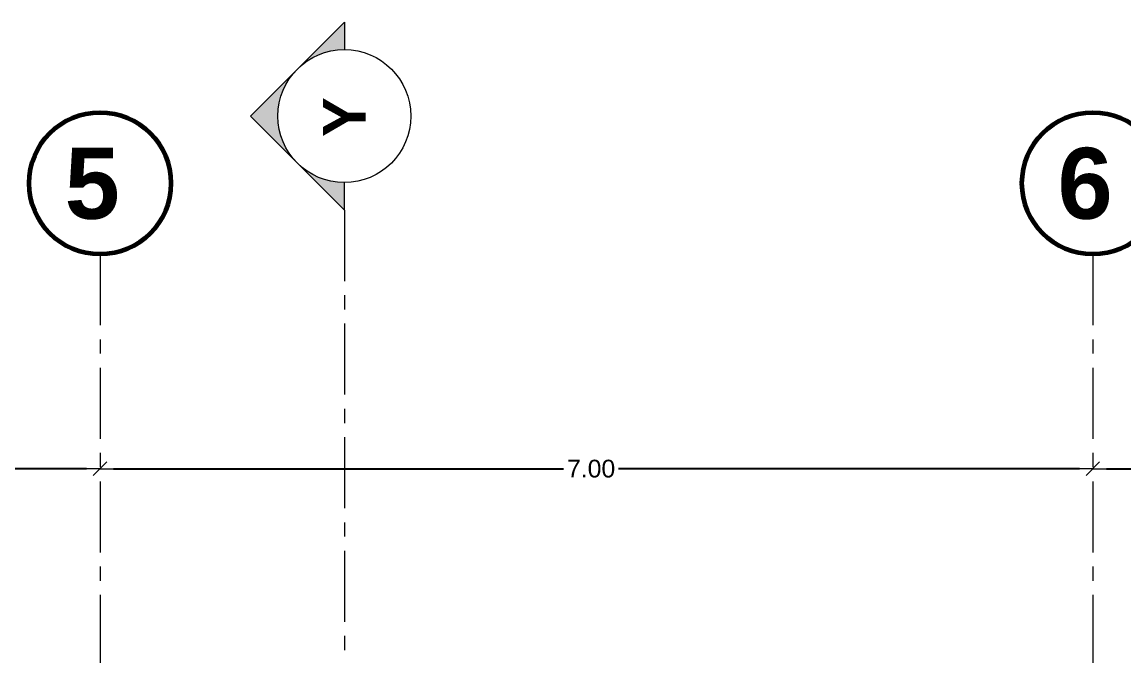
# Model space of a CAD drawing. Header units: inches. Extents: x -38 to 5698, y -33 to 92.
# Drawn here: x 221.77 to 229.54, y 43.07 to 47.54 of the extents above; entities that cross this region are included whole.
import ezdxf

# ---------------------------------------------------------------- set-up
doc = ezdxf.new("R2010")
doc.units = ezdxf.units.IN
doc.header["$MEASUREMENT"] = 0
doc.header["$PDMODE"] = 1
doc.linetypes.add('Punto & Raya', pattern=[0.65, 0.5, -0.075, 0, -0.075])
for name, color, linetype in [('02 _ ARQ _ ALB _ Cotas Ejes', 7, 'Continuous'), ('02 _ ARQ _ ALB _ Ejes Generales', 7, 'Continuous'), ('Marcador - Secciones', 251, 'Continuous')]:
    doc.layers.add(name, color=color, linetype=linetype)
doc.styles.add('Estilo_Generado_1', font='swisseb.ttf')
doc.styles.add('Estilo_Generado_4', font='swisse.ttf')
doc.dimstyles.new('Estilo_Generado__7', dxfattribs={"dimtxt": 0.125, "dimasz": 0.095, "dimexe": 0.18, "dimexo": 0.0625, "dimgap": 0, "dimtad": 0, "dimtih": 1, "dimtoh": 1, "dimzin": 0, "dimdsep": 46, "dimtxsty": 'Estilo_Generado_4', "dimblk": 'ARROWHEAD_6', "dimblk1": 'ARROWHEAD_6', "dimblk2": 'ARROWHEAD_6', "dimcen": 0.09, "dimse1": 1, "dimse2": 1, "dimclrd": 144, "dimclre": 144, "dimclrt": 7, "dimadec": 0, "dimazin": 0, "dimtfac": 1, "dimtdec": 4, "dimtmove": 0, "dimatfit": 3, "dimfxl": 1, "dimtolj": 1, "dimtzin": 0, "dimarcsym": 0})

# ---------------------------------------------------------------- blocks, each defined once
blk = doc.blocks.new('ARROWHEAD_6')
at = {"color": 0, "linetype": 'Continuous', "lineweight": 0}
for p, q in [((0, 0), (-1, 0)), ((-0.5, -0.5), (0.5, 0.5))]:
    blk.add_line(p, q, dxfattribs=at)
blk = doc.blocks.new('*D159', base_point=(1608.118, 0))
at = {"layer": '02 _ ARQ _ ALB _ Cotas Ejes', "color": 144, "linetype": 'Continuous', "lineweight": -2, "transparency": 16777216}
for p, q in [((215.415, 44.3891), (218.5886, 44.3891)), ((222.225, 44.3891), (218.9761, 44.3891))]:
    blk.add_line(p, q, dxfattribs=at)
at = {"layer": 'Defpoints', "color": 0, "linetype": 'Continuous', "lineweight": 40, "transparency": 16777216}
for p in [(222.32, 44.3891), (215.32, 43.8859), (222.32, 43.8859)]:
    blk.add_point(p, dxfattribs=at)
at = {"layer": '02 _ ARQ _ ALB _ Cotas Ejes', "color": 144, "linetype": 'Continuous', "lineweight": -2, "transparency": 16777216, "xscale": 0.095, "yscale": 0.095, "zscale": 0.095, "rotation": 180}
blk.add_blockref('ARROWHEAD_6', (215.32, 44.3891), dxfattribs=at)
at = {"layer": '02 _ ARQ _ ALB _ Cotas Ejes', "color": 144, "linetype": 'Continuous', "lineweight": -2, "transparency": 16777216, "xscale": 0.095, "yscale": 0.095, "zscale": 0.095}
blk.add_blockref('ARROWHEAD_6', (222.32, 44.3891), dxfattribs=at)
at = {"layer": '02 _ ARQ _ ALB _ Cotas Ejes', "color": 7, "linetype": 'Continuous', "lineweight": 13, "transparency": 16777216, "insert": (218.7824, 44.3891), "char_height": 0.125, "attachment_point": 5, "style": 'Estilo_Generado_4'}
blk.add_mtext('\\A1;7.00', dxfattribs=at)
blk = doc.blocks.new('*D160', base_point=(1608.118, 0))
at = {"layer": '02 _ ARQ _ ALB _ Cotas Ejes', "color": 144, "linetype": 'Continuous', "lineweight": -2, "transparency": 16777216}
for p, q in [((222.415, 44.3891), (225.5886, 44.3891)), ((229.225, 44.3891), (225.9761, 44.3891))]:
    blk.add_line(p, q, dxfattribs=at)
at = {"layer": 'Defpoints', "color": 0, "linetype": 'Continuous', "lineweight": 40, "transparency": 16777216}
for p in [(229.32, 44.3891), (222.32, 43.8859), (229.32, 43.8859)]:
    blk.add_point(p, dxfattribs=at)
at = {"layer": '02 _ ARQ _ ALB _ Cotas Ejes', "color": 144, "linetype": 'Continuous', "lineweight": -2, "transparency": 16777216, "xscale": 0.095, "yscale": 0.095, "zscale": 0.095, "rotation": 180}
blk.add_blockref('ARROWHEAD_6', (222.32, 44.3891), dxfattribs=at)
at = {"layer": '02 _ ARQ _ ALB _ Cotas Ejes', "color": 144, "linetype": 'Continuous', "lineweight": -2, "transparency": 16777216, "xscale": 0.095, "yscale": 0.095, "zscale": 0.095}
blk.add_blockref('ARROWHEAD_6', (229.32, 44.3891), dxfattribs=at)
at = {"layer": '02 _ ARQ _ ALB _ Cotas Ejes', "color": 7, "linetype": 'Continuous', "lineweight": 13, "transparency": 16777216, "insert": (225.7824, 44.3891), "char_height": 0.125, "attachment_point": 5, "style": 'Estilo_Generado_4'}
blk.add_mtext('\\A1;7.00', dxfattribs=at)
blk = doc.blocks.new('*D161', base_point=(1608.118, 0))
at = {"layer": '02 _ ARQ _ ALB _ Cotas Ejes', "color": 144, "linetype": 'Continuous', "lineweight": -2, "transparency": 16777216}
for p, q in [((229.415, 44.3891), (232.5886, 44.3891)), ((236.225, 44.3891), (232.9761, 44.3891))]:
    blk.add_line(p, q, dxfattribs=at)
at = {"layer": 'Defpoints', "color": 0, "linetype": 'Continuous', "lineweight": 40, "transparency": 16777216}
for p in [(236.32, 44.3891), (229.32, 43.8859), (236.32, 43.8859)]:
    blk.add_point(p, dxfattribs=at)
at = {"layer": '02 _ ARQ _ ALB _ Cotas Ejes', "color": 144, "linetype": 'Continuous', "lineweight": -2, "transparency": 16777216, "xscale": 0.095, "yscale": 0.095, "zscale": 0.095, "rotation": 180}
blk.add_blockref('ARROWHEAD_6', (229.32, 44.3891), dxfattribs=at)
at = {"layer": '02 _ ARQ _ ALB _ Cotas Ejes', "color": 144, "linetype": 'Continuous', "lineweight": -2, "transparency": 16777216, "xscale": 0.095, "yscale": 0.095, "zscale": 0.095}
blk.add_blockref('ARROWHEAD_6', (236.32, 44.3891), dxfattribs=at)
at = {"layer": '02 _ ARQ _ ALB _ Cotas Ejes', "color": 7, "linetype": 'Continuous', "lineweight": 13, "transparency": 16777216, "insert": (232.7824, 44.3891), "char_height": 0.125, "attachment_point": 5, "style": 'Estilo_Generado_4'}
blk.add_mtext('\\A1;7.00', dxfattribs=at)

msp = doc.modelspace()

# ---------------------------------------------------------------- hatches: boundary and pattern name
at = {"layer": 'Marcador - Secciones', "linetype": 'Continuous', "lineweight": 13}
for points in [[(224.0425, 47.5361), (223.7112, 47.2048, -0.198912), (224.0425, 47.342)], [(223.7112, 47.2048), (223.38, 46.8736), (223.7112, 46.5423, -0.414214)], [(224.0425, 46.2111), (224.0425, 46.4051, -0.198912), (223.7112, 46.5423)]]:
    msp.add_hatch(color=7, dxfattribs=at).paths.add_polyline_path(points)

# ---------------------------------------------------------------- linework, layer by layer
at = {"layer": '02 _ ARQ _ ALB _ Ejes Generales', "color": 251, "linetype": 'Punto & Raya', "lineweight": 13}
for p, q in [((222.32, 45.9), (222.32, 2.05)), ((229.32, 45.9), (229.32, 2.05))]:
    msp.add_line(p, q, dxfattribs=at)
at = {"layer": '02 _ ARQ _ ALB _ Ejes Generales', "color": 7, "linetype": 'Continuous', "lineweight": 60}
for centre in [(222.32, 46.4), (229.32, 46.4)]:
    msp.add_circle(centre, 0.5, dxfattribs=at)
at = {"layer": 'Marcador - Secciones', "color": 251, "linetype": 'Punto & Raya', "lineweight": 13}
msp.add_line((224.0425, 46.2111), (224.0425, 0.8878), dxfattribs=at)
at = {"layer": 'Marcador - Secciones', "color": 7, "linetype": 'Continuous', "lineweight": 13, "flags": 128}
for points in [[(223.7112, 47.2048), (224.0425, 47.5361), (224.0425, 47.342, 0.198912)], [(223.7112, 46.5423), (224.0425, 46.2111), (224.0425, 46.4051, -0.198912)]]:
    msp.add_lwpolyline(points, format="xyb", dxfattribs=at)
msp.add_lwpolyline([(223.7112, 46.5423), (223.38, 46.8736), (223.7112, 47.2048)], dxfattribs=at)
at = {"layer": 'Marcador - Secciones', "color": 7, "linetype": 'Continuous', "lineweight": 13}
msp.add_circle((224.0425, 46.8736), 0.4685, dxfattribs=at)

# ---------------------------------------------------------------- texts
at = {"layer": '02 _ ARQ _ ALB _ Ejes Generales', "color": 7, "lineweight": 30, "char_height": 0.5, "attachment_point": 1, "style": 'Estilo_Generado_1'}
for s, insert in [('\\A1;{\\pql;\\pt0;\\fSwis721 Ex BT|b1|i0|c0|p34;5}', (222.0709, 46.65)), ('\\A1;{\\pql;\\pt0;\\fSwis721 Ex BT|b1|i0|c0|p34;6}', (229.0709, 46.65))]:
    msp.add_mtext(s, dxfattribs=dict(at, insert=insert))
at = {"layer": 'Marcador - Secciones', "color": 5, "lineweight": 25, "insert": (224.1925, 46.7268), "char_height": 0.3, "attachment_point": 7, "rotation": 90, "style": 'Estilo_Generado_1'}
msp.add_mtext('\\A1;{\\pql;\\pt0;\\fSwis721 Ex BT|b1|i0|c0|p34;Y}', dxfattribs=at)

# ---------------------------------------------------------------- dimensions: what is measured, and where the dimension line sits
at = {"layer": '02 _ ARQ _ ALB _ Cotas Ejes', "color": 144, "linetype": 'Continuous', "lineweight": 13}
for base, p1, p2, picture, middle in [((222.32, 44.3891), (215.32, 43.8859), (222.32, 43.8859), '*D159', (218.7824, 44.3891)), ((229.32, 44.3891), (222.32, 43.8859), (229.32, 43.8859), '*D160', (225.7824, 44.3891)), ((236.32, 44.3891), (229.32, 43.8859), (236.32, 43.8859), '*D161', (232.7824, 44.3891))]:
    dim = msp.add_linear_dim(base=base, p1=p1, p2=p2, dimstyle='Estilo_Generado__7', dxfattribs=at)
    dim.commit()
    dim.dimension.update_dxf_attribs({"geometry": picture, "text_midpoint": middle, "dimtype": 160})

doc.saveas('drawing.dxf')
